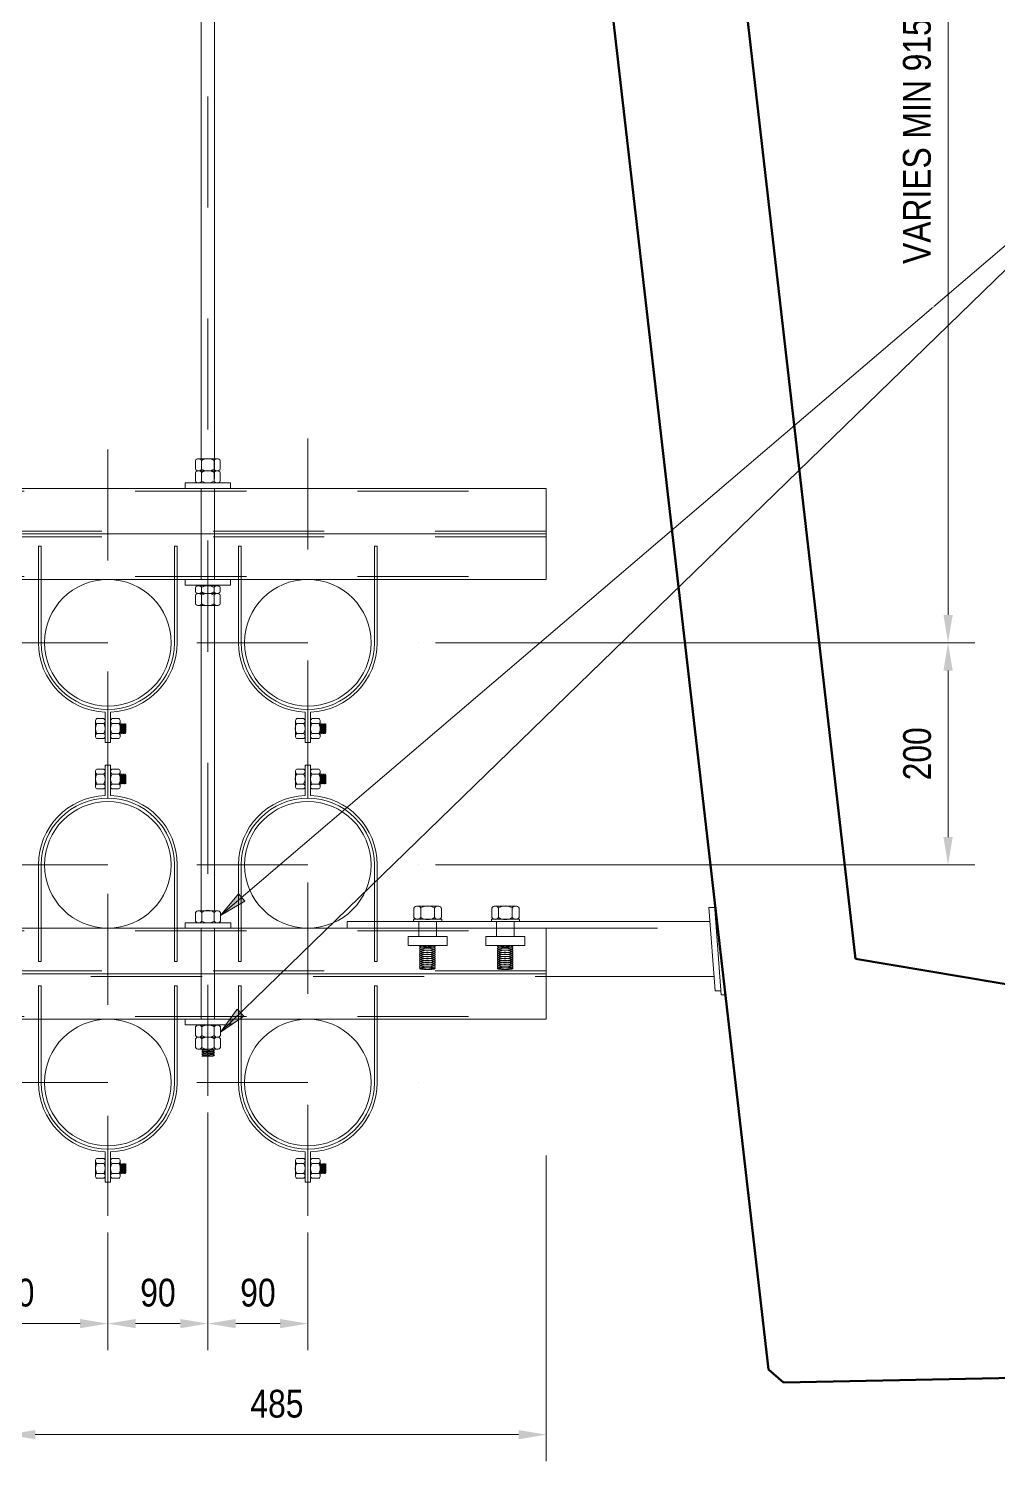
# Model space of a CAD drawing. Header units: metres. Extents: x 0.2 to 10.3, y 2.7 to 5.5.
# Drawn here: x 8.717 to 9.59, y 3.259 to 4.549 of the extents above; entities that cross this region are included whole.
import ezdxf

# ---------------------------------------------------------------- set-up
doc = ezdxf.new("R2010")
doc.units = ezdxf.units.M
for name, pattern in [('Hidden - Small', [0.002294, 0.0015, -0.0007938]), ('JacobsCenter', [0.015, 0.009, -0.0015, 0.003, -0.0015]), ('JacobsDash', [0.0045, 0.003, -0.0015])]:
    doc.linetypes.add(name, pattern=pattern)
doc.layers.get('Defpoints').update_dxf_attribs({"color": 41})
for name, color, linetype, lineweight in [('A-ANNO-DIMS', 7, 'Continuous', 9), ('A-DETL', 7, 'Continuous', 13), ('A-DETL-GENF', 7, 'Continuous', 9), ('G-ANNO-TEXT', 7, 'Continuous', 9)]:
    doc.layers.add(name, color=color, linetype=linetype, lineweight=lineweight)
doc.styles.add('Arial Narrow_2', font='ARIALN.TTF', dxfattribs={"height": 0.025})
doc.dimstyles.new('Dimension_Standard_O__mm__1', dxfattribs={"dimscale": 0.3048, "dimtxt": 0.025586, "dimasz": 0.082021, "dimexe": 0.07874, "dimexo": 0.049213, "dimgap": 0.049213, "dimtad": 1, "dimdec": 0, "dimlfac": 1000, "dimzin": 0, "dimdsep": 46, "dimtxsty": 'Arial Narrow_2', "dimsah": 1, "dimcen": 0.09, "dimaunit": 1, "dimadec": 4, "dimazin": 0, "dimtfac": 1, "dimtdec": 4, "dimtix": 1, "dimtmove": 0, "dimatfit": 3, "dimfxl": 1, "dimtvp": 1, "dimtfill": 1, "dimtolj": 1, "dimtzin": 0, "dimlwd": 18, "dimlwe": 18, "dimarcsym": 2})

# ---------------------------------------------------------------- blocks, each defined once
blk = doc.blocks.new('1815 DEEP SUPER-T GIRDER_2D - 1815 DEEP SUPER-T GIRDER_2D-V2-DRG-2873256 - TYPE 8 HANGER _12X100 DIA_')
at = {"layer": 'A-DETL-GENF', "lineweight": 50}
for p, q in [((-0.3993, 0.037), (-0.2655, -1.3748)), ((-0.5063, -0.1056), (-0.3512, -1.7429)), ((0, -1.4248), (-0.2655, -1.3748)), ((-0.3512, -1.7429), (-0.3381, -1.7548)), ((-0.3381, -1.7548), (0.007, -1.7548))]:
    blk.add_line(p, q, dxfattribs=at)
blk = doc.blocks.new('DIMBLOCK11-DRG-2873256 - TYPE 8 HANGER _12X100 DIA_')
at = {"layer": 'A-ANNO-DIMS', "color": 0, "lineweight": 18, "transparency": 16777216}
for p, q in [((8.8784, 3.5726), (8.8784, 3.3587)), ((8.7883, 3.4647), (8.7883, 3.3587)), ((8.8534, 3.3827), (8.8133, 3.3827))]:
    blk.add_line(p, q, dxfattribs=at)
at = {"layer": 'A-ANNO-DIMS', "color": 0, "transparency": 16777216}
for points in [[(8.8133, 3.3868), (8.8133, 3.3785), (8.7883, 3.3827)], [(8.8534, 3.3868), (8.8534, 3.3785), (8.8784, 3.3827)]]:
    blk.add_solid(points, dxfattribs=at)
at = {"layer": 'Defpoints', "color": 0, "transparency": 16777216}
for p in [(8.8784, 3.5876), (8.7883, 3.4797), (8.7883, 3.3827)]:
    blk.add_point(p, dxfattribs=at)
at = {"layer": 'A-ANNO-DIMS', "color": 0, "lineweight": 18, "transparency": 16777216, "insert": (8.8334, 3.4104), "char_height": 0.025, "width": 0.038013, "attachment_point": 5, "style": 'Arial Narrow_2', "bg_fill": 3, "box_fill_scale": 1.1, "bg_fill_color": 256, "bg_fill_true_color": 13158600, "bg_fill_transparency": 0}
blk.add_mtext('\\A1;90', dxfattribs=at)
blk = doc.blocks.new('DIMBLOCK12-DRG-2873256 - TYPE 8 HANGER _12X100 DIA_')
at = {"layer": 'A-ANNO-DIMS', "color": 0, "lineweight": 18, "transparency": 16777216}
for p, q in [((8.6083, 3.4647), (8.6083, 3.3587)), ((8.7883, 3.4647), (8.7883, 3.3587)), ((8.7633, 3.3827), (8.6333, 3.3827))]:
    blk.add_line(p, q, dxfattribs=at)
at = {"layer": 'A-ANNO-DIMS', "color": 0, "transparency": 16777216}
for points in [[(8.6333, 3.3868), (8.6333, 3.3785), (8.6083, 3.3827)], [(8.7633, 3.3868), (8.7633, 3.3785), (8.7883, 3.3827)]]:
    blk.add_solid(points, dxfattribs=at)
at = {"layer": 'Defpoints', "color": 0, "transparency": 16777216}
for p in [(8.6083, 3.4797), (8.7883, 3.4797), (8.6083, 3.3827)]:
    blk.add_point(p, dxfattribs=at)
at = {"layer": 'A-ANNO-DIMS', "color": 0, "lineweight": 18, "transparency": 16777216, "insert": (8.6983, 3.4104), "char_height": 0.025, "width": 0.05702, "attachment_point": 5, "style": 'Arial Narrow_2', "bg_fill": 3, "box_fill_scale": 1.1, "bg_fill_color": 256, "bg_fill_true_color": 13158600, "bg_fill_transparency": 0}
blk.add_mtext('\\A1;180', dxfattribs=at)
blk = doc.blocks.new('DIMBLOCK18-DRG-2873256 - TYPE 8 HANGER _12X100 DIA_')
at = {"layer": 'A-ANNO-DIMS', "color": 0, "lineweight": 18, "transparency": 16777216}
for p, q in [((8.8784, 3.5726), (8.8784, 3.3587)), ((8.9683, 3.4647), (8.9683, 3.3587)), ((8.9034, 3.3827), (8.9433, 3.3827))]:
    blk.add_line(p, q, dxfattribs=at)
at = {"layer": 'A-ANNO-DIMS', "color": 0, "transparency": 16777216}
for points in [[(8.9034, 3.3868), (8.9034, 3.3785), (8.8784, 3.3827)], [(8.9433, 3.3868), (8.9433, 3.3785), (8.9683, 3.3827)]]:
    blk.add_solid(points, dxfattribs=at)
at = {"layer": 'Defpoints', "color": 0, "transparency": 16777216}
for p in [(8.8784, 3.5876), (8.9683, 3.4797), (8.9683, 3.3827)]:
    blk.add_point(p, dxfattribs=at)
at = {"layer": 'A-ANNO-DIMS', "color": 0, "lineweight": 18, "transparency": 16777216, "insert": (8.9234, 3.4104), "char_height": 0.025, "width": 0.038013, "attachment_point": 5, "style": 'Arial Narrow_2', "bg_fill": 3, "box_fill_scale": 1.1, "bg_fill_color": 256, "bg_fill_true_color": 13158600, "bg_fill_transparency": 0}
blk.add_mtext('\\A1;90', dxfattribs=at)
blk = doc.blocks.new('DIMBLOCK20-DRG-2873256 - TYPE 8 HANGER _12X100 DIA_')
at = {"layer": 'A-ANNO-DIMS', "color": 0, "lineweight": 18, "transparency": 16777216}
for p, q in [((9.183, 3.5339), (9.183, 3.2587)), ((8.698, 3.3739), (8.698, 3.2587)), ((8.723, 3.2827), (9.158, 3.2827))]:
    blk.add_line(p, q, dxfattribs=at)
at = {"layer": 'A-ANNO-DIMS', "color": 0, "transparency": 16777216}
for points in [[(8.723, 3.2868), (8.723, 3.2785), (8.698, 3.2827)], [(9.158, 3.2868), (9.158, 3.2785), (9.183, 3.2827)]]:
    blk.add_solid(points, dxfattribs=at)
at = {"layer": 'Defpoints', "color": 0, "transparency": 16777216}
for p in [(9.183, 3.5489), (8.698, 3.3889), (9.183, 3.2827)]:
    blk.add_point(p, dxfattribs=at)
at = {"layer": 'A-ANNO-DIMS', "color": 0, "lineweight": 18, "transparency": 16777216, "insert": (8.9405, 3.3104), "char_height": 0.025, "width": 0.05702, "attachment_point": 5, "style": 'Arial Narrow_2', "bg_fill": 3, "box_fill_scale": 1.1, "bg_fill_color": 256, "bg_fill_true_color": 13158600, "bg_fill_transparency": 0}
blk.add_mtext('\\A1;485', dxfattribs=at)
blk = doc.blocks.new('DIMBLOCK21-DRG-2873256 - TYPE 8 HANGER _12X100 DIA_')
at = {"layer": 'A-ANNO-DIMS', "color": 0, "lineweight": 18, "transparency": 16777216}
for p, q in [((9.0833, 3.9957), (9.5686, 3.9957)), ((9.5446, 3.8207), (9.5446, 3.9707)), ((9.0833, 3.7957), (9.5686, 3.7957))]:
    blk.add_line(p, q, dxfattribs=at)
at = {"layer": 'A-ANNO-DIMS', "color": 0, "transparency": 16777216}
for points in [[(9.5405, 3.9707), (9.5488, 3.9707), (9.5446, 3.9957)], [(9.5405, 3.8207), (9.5488, 3.8207), (9.5446, 3.7957)]]:
    blk.add_solid(points, dxfattribs=at)
at = {"layer": 'Defpoints', "color": 0, "transparency": 16777216}
for p in [(9.0683, 3.9957), (9.5446, 3.9957), (9.0683, 3.7957)]:
    blk.add_point(p, dxfattribs=at)
at = {"layer": 'A-ANNO-DIMS', "color": 0, "lineweight": 18, "transparency": 16777216, "insert": (9.5169, 3.8957), "char_height": 0.025, "width": 0.05702, "attachment_point": 5, "rotation": 90, "style": 'Arial Narrow_2', "bg_fill": 3, "box_fill_scale": 1.1, "bg_fill_color": 256, "bg_fill_true_color": 13158600, "bg_fill_transparency": 0}
blk.add_mtext('\\A1;200', dxfattribs=at)
blk = doc.blocks.new('DIMBLOCK22-DRG-2873256 - TYPE 8 HANGER _12X100 DIA_')
at = {"layer": 'A-ANNO-DIMS', "color": 0, "lineweight": 18, "transparency": 16777216}
for p, q in [((8.7483, 5.0406), (9.5686, 5.0406)), ((9.5446, 4.0207), (9.5446, 5.0156)), ((9.0833, 3.9957), (9.5686, 3.9957))]:
    blk.add_line(p, q, dxfattribs=at)
at = {"layer": 'A-ANNO-DIMS', "color": 0, "transparency": 16777216}
for points in [[(9.5405, 5.0156), (9.5488, 5.0156), (9.5446, 5.0406)], [(9.5405, 4.0207), (9.5488, 4.0207), (9.5446, 3.9957)]]:
    blk.add_solid(points, dxfattribs=at)
at = {"layer": 'Defpoints', "color": 0, "transparency": 16777216}
for p in [(8.7333, 5.0406), (9.5446, 5.0406), (9.0683, 3.9957)]:
    blk.add_point(p, dxfattribs=at)
at = {"layer": 'A-ANNO-DIMS', "color": 0, "lineweight": 18, "transparency": 16777216, "insert": (9.5167, 4.5182), "char_height": 0.025, "width": 0.436177, "attachment_point": 5, "rotation": 90, "style": 'Arial Narrow_2', "bg_fill": 3, "box_fill_scale": 1.1, "bg_fill_color": 256, "bg_fill_true_color": 13158600, "bg_fill_transparency": 0}
blk.add_mtext('\\A1;VARIES MIN 915 MAX 1045', dxfattribs=at)

msp = doc.modelspace()

# ---------------------------------------------------------------- hatches: boundary and pattern name
at = {"layer": 'G-ANNO-TEXT'}
for points in [[(8.8898, 3.7501), (8.9116, 3.763), (8.9059, 3.7697)], [(8.8897, 3.6452), (8.9107, 3.6594), (8.9046, 3.6658)]]:
    msp.add_hatch(color=256, dxfattribs=at).paths.add_polyline_path(points)

# ---------------------------------------------------------------- linework, layer by layer
at = {"layer": 'A-DETL', "linetype": 'JacobsCenter', "lineweight": 9}
for p, q in [((8.8784, 3.5876), (8.8784, 5.2676)), ((8.9683, 4.1797), (8.9683, 3.4797)), ((8.7883, 4.1697), (8.7883, 3.4797)), ((8.6883, 3.9957), (8.8883, 3.9957)), ((8.8683, 3.9957), (9.0683, 3.9957)), ((8.6883, 3.7957), (8.8883, 3.7957)), ((8.8683, 3.7957), (9.0683, 3.7957)), ((8.6883, 3.5997), (8.8883, 3.5997)), ((8.8683, 3.5997), (9.0683, 3.5997))]:
    msp.add_line(p, q, dxfattribs=at)
at = {"layer": 'A-DETL', "lineweight": 18}
for p, q in [((8.8723, 4.1614), (8.8723, 5.1359)), ((8.8843, 4.1435), (8.8843, 5.1362)), ((8.8723, 4.1347), (8.8723, 4.0527)), ((8.8843, 4.1347), (8.8843, 4.0527)), ((8.8724, 3.7544), (8.8724, 4.0293)), ((8.8844, 3.7544), (8.8844, 4.0293)), ((8.8724, 3.7387), (8.8724, 3.6567)), ((8.8844, 3.7387), (8.8844, 3.6567))]:
    msp.add_line(p, q, dxfattribs=at)
at = {"layer": 'A-DETL', "lineweight": 9}
for p, q in [((8.8671, 4.1598), (8.8671, 4.1521)), ((8.8699, 4.1614), (8.8783, 4.1614)), ((8.8727, 4.1598), (8.8727, 4.1521)), ((8.8783, 4.1614), (8.8867, 4.1614)), ((8.8839, 4.1598), (8.8839, 4.1521)), ((8.8895, 4.1598), (8.8895, 4.1521)), ((8.8671, 4.149), (8.8671, 4.1413)), ((8.8699, 4.1506), (8.8783, 4.1506)), ((8.8699, 4.1506), (8.8783, 4.1506)), ((8.8727, 4.149), (8.8727, 4.1413)), ((8.8783, 4.1506), (8.8867, 4.1506)), ((8.8783, 4.1506), (8.8867, 4.1506)), ((8.8839, 4.149), (8.8839, 4.1413)), ((8.8895, 4.149), (8.8895, 4.1413)), ((8.8578, 4.1396), (8.8988, 4.1396)), ((8.8578, 4.1396), (8.8578, 4.1347)), ((8.8699, 4.1398), (8.8783, 4.1398)), ((8.8783, 4.1398), (8.8867, 4.1398)), ((8.8988, 4.1396), (8.8988, 4.1347)), ((8.9836, 4.0937), (8.213, 4.0937)), ((9.183, 4.0937), (8.213, 4.0937)), ((8.7258, 4.0827), (8.7283, 4.0827)), ((8.7258, 3.9957), (8.7258, 4.0827)), ((8.7283, 3.9957), (8.7283, 4.0827)), ((8.8483, 3.9957), (8.8483, 4.0827)), ((8.8483, 4.0827), (8.8508, 4.0827)), ((8.8508, 3.9957), (8.8508, 4.0827)), ((8.9058, 4.0827), (8.9083, 4.0827)), ((8.9058, 3.9957), (8.9058, 4.0827)), ((8.9083, 3.9957), (8.9083, 4.0827)), ((9.0283, 3.9957), (9.0283, 4.0827)), ((9.0283, 4.0827), (9.0308, 4.0827)), ((9.0308, 3.9957), (9.0308, 4.0827)), ((8.8578, 4.0476), (8.8578, 4.0527)), ((8.8988, 4.0476), (8.8988, 4.0527)), ((8.8578, 4.0476), (8.8988, 4.0476)), ((8.8671, 4.0454), (8.8671, 4.0415)), ((8.8671, 4.0385), (8.8671, 4.0307)), ((8.8699, 4.047), (8.8783, 4.047)), ((8.8699, 4.0401), (8.8783, 4.0401)), ((8.8699, 4.0401), (8.8783, 4.0401)), ((8.8727, 4.0454), (8.8727, 4.0415)), ((8.8727, 4.0385), (8.8727, 4.0307)), ((8.8783, 4.047), (8.8867, 4.047)), ((8.8783, 4.0401), (8.8867, 4.0401)), ((8.8783, 4.0401), (8.8867, 4.0401)), ((8.8839, 4.0454), (8.8839, 4.0415)), ((8.8839, 4.0385), (8.8839, 4.0307)), ((8.8895, 4.0454), (8.8895, 4.0415)), ((8.8895, 4.0385), (8.8895, 4.0307)), ((8.8699, 4.0293), (8.8783, 4.0293)), ((8.8783, 4.0293), (8.8867, 4.0293)), ((8.7883, 3.9357), (8.7883, 3.9059)), ((8.9683, 3.9357), (8.9683, 3.9059)), ((8.7771, 3.9184), (8.7771, 3.9251)), ((8.7771, 3.9184), (8.7771, 3.9251)), ((8.7784, 3.9274), (8.7846, 3.9274)), ((8.7784, 3.9229), (8.7846, 3.9229)), ((8.7858, 3.9333), (8.7858, 3.9059)), ((8.7858, 3.9184), (8.7858, 3.9251)), ((8.7908, 3.9333), (8.7908, 3.9059)), ((8.7982, 3.9274), (8.792, 3.9274)), ((8.7982, 3.9229), (8.792, 3.9229)), ((8.7995, 3.9251), (8.7995, 3.9184)), ((8.7995, 3.9217), (8.8, 3.9228)), ((8.8, 3.9228), (8.7995, 3.9138)), ((8.8, 3.9228), (8.8006, 3.9217)), ((8.8006, 3.9217), (8.8, 3.9148)), ((8.8006, 3.9217), (8.8011, 3.9228)), ((8.8011, 3.9228), (8.8006, 3.9138)), ((8.8011, 3.9228), (8.8017, 3.9217)), ((8.8017, 3.9217), (8.8011, 3.9148)), ((8.8017, 3.9217), (8.8023, 3.9228)), ((8.8023, 3.9228), (8.8017, 3.9138)), ((8.8023, 3.9228), (8.8028, 3.9217)), ((8.8028, 3.9217), (8.8023, 3.9148)), ((8.8028, 3.9217), (8.8034, 3.9228)), ((8.8034, 3.9228), (8.8028, 3.9138)), ((8.8034, 3.9228), (8.804, 3.9217)), ((8.804, 3.9217), (8.8034, 3.9148)), ((8.804, 3.9138), (8.8045, 3.9228)), ((8.8045, 3.9228), (8.804, 3.9217)), ((8.8045, 3.9228), (8.8045, 3.9148)), ((8.9571, 3.9184), (8.9571, 3.9251)), ((8.9571, 3.9184), (8.9571, 3.9251)), ((8.9584, 3.9274), (8.9646, 3.9274)), ((8.9584, 3.9229), (8.9646, 3.9229)), ((8.9658, 3.9333), (8.9658, 3.9059)), ((8.9658, 3.9184), (8.9658, 3.9251)), ((8.9708, 3.9333), (8.9708, 3.9059)), ((8.9782, 3.9274), (8.972, 3.9274)), ((8.9782, 3.9229), (8.972, 3.9229)), ((8.9795, 3.9251), (8.9795, 3.9184)), ((8.9795, 3.9217), (8.98, 3.9228)), ((8.98, 3.9228), (8.9795, 3.9138)), ((8.98, 3.9228), (8.9806, 3.9217)), ((8.9806, 3.9217), (8.98, 3.9148)), ((8.9806, 3.9217), (8.9811, 3.9228)), ((8.9811, 3.9228), (8.9806, 3.9138)), ((8.9811, 3.9228), (8.9817, 3.9217)), ((8.9817, 3.9217), (8.9811, 3.9148)), ((8.9817, 3.9217), (8.9823, 3.9228)), ((8.9823, 3.9228), (8.9817, 3.9138)), ((8.9823, 3.9228), (8.9828, 3.9217)), ((8.9828, 3.9217), (8.9823, 3.9148)), ((8.9828, 3.9217), (8.9834, 3.9228)), ((8.9834, 3.9228), (8.9828, 3.9138)), ((8.9834, 3.9228), (8.984, 3.9217)), ((8.984, 3.9217), (8.9834, 3.9148)), ((8.984, 3.9138), (8.9845, 3.9228)), ((8.9845, 3.9228), (8.984, 3.9217)), ((8.9845, 3.9228), (8.9845, 3.9148)), ((8.7771, 3.9117), (8.7771, 3.9184)), ((8.7771, 3.9117), (8.7771, 3.9184)), ((8.7784, 3.9139), (8.7846, 3.9139)), ((8.7784, 3.9095), (8.7846, 3.9095)), ((8.7858, 3.9117), (8.7858, 3.9184)), ((8.7982, 3.9139), (8.792, 3.9139)), ((8.7982, 3.9095), (8.792, 3.9095)), ((8.7995, 3.9184), (8.7995, 3.9117)), ((8.8, 3.9148), (8.7995, 3.9138)), ((8.8, 3.9148), (8.7995, 3.9138)), ((8.8006, 3.9138), (8.8, 3.9148)), ((8.8006, 3.9138), (8.8, 3.9148)), ((8.8011, 3.9148), (8.8006, 3.9138)), ((8.8017, 3.9138), (8.8011, 3.9148)), ((8.8023, 3.9148), (8.8017, 3.9138)), ((8.8028, 3.9138), (8.8023, 3.9148)), ((8.8034, 3.9148), (8.8028, 3.9138)), ((8.8034, 3.9148), (8.804, 3.9138)), ((8.8045, 3.9148), (8.804, 3.9138)), ((8.9571, 3.9117), (8.9571, 3.9184)), ((8.9571, 3.9117), (8.9571, 3.9184)), ((8.9584, 3.9139), (8.9646, 3.9139)), ((8.9584, 3.9095), (8.9646, 3.9095)), ((8.9658, 3.9117), (8.9658, 3.9184)), ((8.9782, 3.9139), (8.972, 3.9139)), ((8.9782, 3.9095), (8.972, 3.9095)), ((8.9795, 3.9184), (8.9795, 3.9117)), ((8.98, 3.9148), (8.9795, 3.9138)), ((8.98, 3.9148), (8.9795, 3.9138)), ((8.9806, 3.9138), (8.98, 3.9148)), ((8.9806, 3.9138), (8.98, 3.9148)), ((8.9811, 3.9148), (8.9806, 3.9138)), ((8.9817, 3.9138), (8.9811, 3.9148)), ((8.9823, 3.9148), (8.9817, 3.9138)), ((8.9828, 3.9138), (8.9823, 3.9148)), ((8.9834, 3.9148), (8.9828, 3.9138)), ((8.9834, 3.9148), (8.984, 3.9138)), ((8.9845, 3.9148), (8.984, 3.9138)), ((8.7908, 3.9059), (8.7858, 3.9059)), ((8.9708, 3.9059), (8.9658, 3.9059)), ((8.7908, 3.8855), (8.7858, 3.8855)), ((8.7858, 3.8582), (8.7858, 3.8855)), ((8.7883, 3.8557), (8.7883, 3.8855)), ((8.7908, 3.8582), (8.7908, 3.8855)), ((8.9708, 3.8855), (8.9658, 3.8855)), ((8.9658, 3.8582), (8.9658, 3.8855)), ((8.9683, 3.8557), (8.9683, 3.8855)), ((8.9708, 3.8582), (8.9708, 3.8855)), ((8.7771, 3.8797), (8.7771, 3.873)), ((8.7771, 3.8797), (8.7771, 3.873)), ((8.7771, 3.873), (8.7771, 3.8663)), ((8.7771, 3.873), (8.7771, 3.8663)), ((8.7784, 3.882), (8.7846, 3.882)), ((8.7784, 3.8775), (8.7846, 3.8775)), ((8.7858, 3.8797), (8.7858, 3.873)), ((8.7858, 3.873), (8.7858, 3.8663)), ((8.7982, 3.882), (8.792, 3.882)), ((8.7982, 3.8775), (8.792, 3.8775)), ((8.7995, 3.873), (8.7995, 3.8798)), ((8.8, 3.8687), (8.7995, 3.8777)), ((8.8, 3.8766), (8.7995, 3.8777)), ((8.8, 3.8766), (8.7995, 3.8777)), ((8.7995, 3.8663), (8.7995, 3.873)), ((8.8006, 3.8777), (8.8, 3.8766)), ((8.8006, 3.8777), (8.8, 3.8766)), ((8.8006, 3.8697), (8.8, 3.8766)), ((8.8011, 3.8766), (8.8006, 3.8777)), ((8.8011, 3.8687), (8.8006, 3.8777)), ((8.8017, 3.8777), (8.8011, 3.8766)), ((8.8017, 3.8697), (8.8011, 3.8766)), ((8.8023, 3.8766), (8.8017, 3.8777)), ((8.8023, 3.8687), (8.8017, 3.8777)), ((8.8028, 3.8777), (8.8023, 3.8766)), ((8.8028, 3.8697), (8.8023, 3.8766)), ((8.8034, 3.8766), (8.8028, 3.8777)), ((8.8034, 3.8687), (8.8028, 3.8777)), ((8.8034, 3.8766), (8.804, 3.8777)), ((8.804, 3.8697), (8.8034, 3.8766)), ((8.8045, 3.8766), (8.804, 3.8777)), ((8.804, 3.8777), (8.8045, 3.8687)), ((8.8045, 3.8687), (8.8045, 3.8766)), ((8.9571, 3.8797), (8.9571, 3.873)), ((8.9571, 3.8797), (8.9571, 3.873)), ((8.9571, 3.873), (8.9571, 3.8663)), ((8.9571, 3.873), (8.9571, 3.8663)), ((8.9584, 3.882), (8.9646, 3.882)), ((8.9584, 3.8775), (8.9646, 3.8775)), ((8.9658, 3.8797), (8.9658, 3.873)), ((8.9658, 3.873), (8.9658, 3.8663)), ((8.9782, 3.882), (8.972, 3.882)), ((8.9782, 3.8775), (8.972, 3.8775)), ((8.9795, 3.873), (8.9795, 3.8798)), ((8.98, 3.8687), (8.9795, 3.8777)), ((8.98, 3.8766), (8.9795, 3.8777)), ((8.98, 3.8766), (8.9795, 3.8777)), ((8.9795, 3.8663), (8.9795, 3.873)), ((8.9806, 3.8777), (8.98, 3.8766)), ((8.9806, 3.8777), (8.98, 3.8766)), ((8.9806, 3.8697), (8.98, 3.8766)), ((8.9811, 3.8766), (8.9806, 3.8777)), ((8.9811, 3.8687), (8.9806, 3.8777)), ((8.9817, 3.8777), (8.9811, 3.8766)), ((8.9817, 3.8697), (8.9811, 3.8766)), ((8.9823, 3.8766), (8.9817, 3.8777)), ((8.9823, 3.8687), (8.9817, 3.8777)), ((8.9828, 3.8777), (8.9823, 3.8766)), ((8.9828, 3.8697), (8.9823, 3.8766)), ((8.9834, 3.8766), (8.9828, 3.8777)), ((8.9834, 3.8687), (8.9828, 3.8777)), ((8.9834, 3.8766), (8.984, 3.8777)), ((8.984, 3.8697), (8.9834, 3.8766)), ((8.9845, 3.8766), (8.984, 3.8777)), ((8.984, 3.8777), (8.9845, 3.8687)), ((8.9845, 3.8687), (8.9845, 3.8766)), ((8.7784, 3.8685), (8.7846, 3.8685)), ((8.7784, 3.8641), (8.7846, 3.8641)), ((8.7982, 3.8685), (8.792, 3.8685)), ((8.7982, 3.8641), (8.792, 3.8641)), ((8.7995, 3.8697), (8.8, 3.8687)), ((8.8, 3.8687), (8.8006, 3.8697)), ((8.8006, 3.8697), (8.8011, 3.8687)), ((8.8011, 3.8687), (8.8017, 3.8697)), ((8.8017, 3.8697), (8.8023, 3.8687)), ((8.8023, 3.8687), (8.8028, 3.8697)), ((8.8028, 3.8697), (8.8034, 3.8687)), ((8.8034, 3.8687), (8.804, 3.8697)), ((8.8045, 3.8687), (8.804, 3.8697)), ((8.9584, 3.8685), (8.9646, 3.8685)), ((8.9584, 3.8641), (8.9646, 3.8641)), ((8.9782, 3.8685), (8.972, 3.8685)), ((8.9782, 3.8641), (8.972, 3.8641)), ((8.9795, 3.8697), (8.98, 3.8687)), ((8.98, 3.8687), (8.9806, 3.8697)), ((8.9806, 3.8697), (8.9811, 3.8687)), ((8.9811, 3.8687), (8.9817, 3.8697)), ((8.9817, 3.8697), (8.9823, 3.8687)), ((8.9823, 3.8687), (8.9828, 3.8697)), ((8.9828, 3.8697), (8.9834, 3.8687)), ((8.9834, 3.8687), (8.984, 3.8697)), ((8.9845, 3.8687), (8.984, 3.8697)), ((8.7258, 3.7957), (8.7258, 3.7087)), ((8.7283, 3.7957), (8.7283, 3.7087)), ((8.8483, 3.7957), (8.8483, 3.7087)), ((8.8508, 3.7957), (8.8508, 3.7087)), ((8.9058, 3.7957), (8.9058, 3.7087)), ((8.9083, 3.7957), (8.9083, 3.7087)), ((9.0283, 3.7957), (9.0283, 3.7087)), ((9.0308, 3.7957), (9.0308, 3.7087)), ((8.87, 3.7544), (8.8784, 3.7544)), ((8.87, 3.7544), (8.8784, 3.7544)), ((8.8784, 3.7544), (8.8869, 3.7544)), ((8.8784, 3.7544), (8.8869, 3.7544)), ((9.0638, 3.7569), (9.0638, 3.7483)), ((9.0669, 3.7586), (9.0761, 3.7586)), ((9.0669, 3.7586), (9.0761, 3.7586)), ((9.07, 3.7569), (9.07, 3.7483)), ((9.0761, 3.7586), (9.0854, 3.7586)), ((9.0761, 3.7586), (9.0854, 3.7586)), ((9.0823, 3.7569), (9.0823, 3.7483)), ((9.0885, 3.7569), (9.0885, 3.7483)), ((9.1338, 3.7569), (9.1338, 3.7483)), ((9.1369, 3.7586), (9.1461, 3.7586)), ((9.1369, 3.7586), (9.1461, 3.7586)), ((9.14, 3.7569), (9.14, 3.7483)), ((9.1461, 3.7586), (9.1554, 3.7586)), ((9.1461, 3.7586), (9.1554, 3.7586)), ((9.1523, 3.7569), (9.1523, 3.7483)), ((9.1585, 3.7569), (9.1585, 3.7483)), ((8.8579, 3.7436), (8.8989, 3.7436)), ((8.8579, 3.7436), (8.8579, 3.7387)), ((8.8672, 3.7529), (8.8672, 3.7451)), ((8.87, 3.7436), (8.8784, 3.7436)), ((8.8728, 3.7529), (8.8728, 3.7451)), ((8.8784, 3.7436), (8.8869, 3.7436)), ((8.8841, 3.7529), (8.8841, 3.7451)), ((8.8897, 3.7529), (8.8897, 3.7451)), ((8.8989, 3.7436), (8.8989, 3.7387)), ((9.0635, 3.7467), (9.0888, 3.7467)), ((9.0635, 3.7447), (9.0635, 3.7467)), ((9.0888, 3.7447), (9.0635, 3.7447)), ((9.0669, 3.7467), (9.0761, 3.7467)), ((9.0761, 3.7467), (9.0854, 3.7467)), ((9.0888, 3.7467), (9.0888, 3.7447)), ((9.1335, 3.7467), (9.1588, 3.7467)), ((9.1335, 3.7447), (9.1335, 3.7467)), ((9.1588, 3.7447), (9.1335, 3.7447)), ((9.1369, 3.7467), (9.1461, 3.7467)), ((9.1461, 3.7467), (9.1554, 3.7467)), ((9.1588, 3.7467), (9.1588, 3.7447)), ((8.7258, 3.7087), (8.7283, 3.7087)), ((8.8483, 3.7087), (8.8508, 3.7087)), ((8.9058, 3.7087), (8.9083, 3.7087)), ((9.0283, 3.7087), (9.0308, 3.7087)), ((9.183, 3.6977), (8.213, 3.6977)), ((8.7258, 3.6867), (8.7283, 3.6867)), ((8.7258, 3.5997), (8.7258, 3.6867)), ((8.7283, 3.5997), (8.7283, 3.6867)), ((8.8483, 3.5997), (8.8483, 3.6867)), ((8.8483, 3.6867), (8.8508, 3.6867)), ((8.8508, 3.5997), (8.8508, 3.6867)), ((8.9058, 3.6867), (8.9083, 3.6867)), ((8.9058, 3.5997), (8.9058, 3.6867)), ((8.9083, 3.5997), (8.9083, 3.6867)), ((9.0283, 3.5997), (9.0283, 3.6867)), ((9.0283, 3.6867), (9.0308, 3.6867)), ((9.0308, 3.5997), (9.0308, 3.6867)), ((8.8579, 3.6516), (8.8579, 3.6567)), ((8.8579, 3.6516), (8.8989, 3.6516)), ((8.87, 3.6514), (8.8784, 3.6514)), ((8.8784, 3.6514), (8.8869, 3.6514)), ((8.8989, 3.6516), (8.8989, 3.6567)), ((8.8672, 3.6422), (8.8672, 3.65)), ((8.8672, 3.6314), (8.8672, 3.6391)), ((8.87, 3.6406), (8.8784, 3.6406)), ((8.87, 3.6406), (8.8784, 3.6406)), ((8.8728, 3.6422), (8.8728, 3.65)), ((8.8728, 3.6314), (8.8728, 3.6391)), ((8.8784, 3.6406), (8.8869, 3.6406)), ((8.8784, 3.6406), (8.8869, 3.6406)), ((8.8841, 3.6422), (8.8841, 3.65)), ((8.8841, 3.6314), (8.8841, 3.6391)), ((8.8897, 3.6422), (8.8897, 3.65)), ((8.8897, 3.6314), (8.8897, 3.6391)), ((8.87, 3.6298), (8.8784, 3.6298)), ((8.8743, 3.6298), (8.873, 3.6291)), ((8.873, 3.6291), (8.8843, 3.6298)), ((8.873, 3.6291), (8.8743, 3.6284)), ((8.8743, 3.6284), (8.873, 3.6277)), ((8.873, 3.6277), (8.8843, 3.6284)), ((8.873, 3.6277), (8.8743, 3.627)), ((8.8743, 3.627), (8.873, 3.6263)), ((8.873, 3.6263), (8.8843, 3.627)), ((8.873, 3.6263), (8.8743, 3.6256)), ((8.8743, 3.6256), (8.873, 3.6249)), ((8.873, 3.6249), (8.8843, 3.6256)), ((8.873, 3.6249), (8.8743, 3.6242)), ((8.8743, 3.6284), (8.883, 3.6291)), ((8.8743, 3.627), (8.883, 3.6277)), ((8.8743, 3.6256), (8.883, 3.6263)), ((8.8743, 3.6242), (8.883, 3.6249)), ((8.8784, 3.6298), (8.8869, 3.6298)), ((8.883, 3.6291), (8.8843, 3.6298)), ((8.883, 3.6291), (8.8843, 3.6298)), ((8.8843, 3.6284), (8.883, 3.6291)), ((8.8843, 3.6284), (8.883, 3.6291)), ((8.883, 3.6277), (8.8843, 3.6284)), ((8.8843, 3.627), (8.883, 3.6277)), ((8.883, 3.6263), (8.8843, 3.627)), ((8.8843, 3.6256), (8.883, 3.6263)), ((8.883, 3.6249), (8.8843, 3.6256)), ((8.883, 3.6249), (8.8843, 3.6242)), ((8.8843, 3.6242), (8.873, 3.6235)), ((8.873, 3.6235), (8.8743, 3.6242)), ((8.873, 3.6235), (8.883, 3.6235)), ((8.883, 3.6235), (8.8843, 3.6242)), ((8.7858, 3.5373), (8.7858, 3.5099)), ((8.7883, 3.5397), (8.7883, 3.5099)), ((8.7908, 3.5373), (8.7908, 3.5099)), ((8.9658, 3.5373), (8.9658, 3.5099)), ((8.9683, 3.5397), (8.9683, 3.5099)), ((8.9708, 3.5373), (8.9708, 3.5099)), ((8.7771, 3.5224), (8.7771, 3.5291)), ((8.7771, 3.5224), (8.7771, 3.5291)), ((8.7771, 3.5157), (8.7771, 3.5224)), ((8.7771, 3.5157), (8.7771, 3.5224)), ((8.7784, 3.5314), (8.7846, 3.5314)), ((8.7784, 3.5269), (8.7846, 3.5269)), ((8.7858, 3.5224), (8.7858, 3.5291)), ((8.7858, 3.5157), (8.7858, 3.5224)), ((8.7982, 3.5314), (8.792, 3.5314)), ((8.7982, 3.5269), (8.792, 3.5269)), ((8.7995, 3.5291), (8.7995, 3.5224)), ((8.7995, 3.5257), (8.8, 3.5268)), ((8.8, 3.5268), (8.7995, 3.5178)), ((8.7995, 3.5224), (8.7995, 3.5157)), ((8.8, 3.5268), (8.8006, 3.5257)), ((8.8006, 3.5257), (8.8, 3.5188)), ((8.8006, 3.5257), (8.8011, 3.5268)), ((8.8011, 3.5268), (8.8006, 3.5178)), ((8.8011, 3.5268), (8.8017, 3.5257)), ((8.8017, 3.5257), (8.8011, 3.5188)), ((8.8017, 3.5257), (8.8023, 3.5268)), ((8.8023, 3.5268), (8.8017, 3.5178)), ((8.8023, 3.5268), (8.8028, 3.5257)), ((8.8028, 3.5257), (8.8023, 3.5188)), ((8.8028, 3.5257), (8.8034, 3.5268)), ((8.8034, 3.5268), (8.8028, 3.5178)), ((8.8034, 3.5268), (8.804, 3.5257)), ((8.804, 3.5257), (8.8034, 3.5188)), ((8.804, 3.5178), (8.8045, 3.5268)), ((8.8045, 3.5268), (8.804, 3.5257)), ((8.8045, 3.5268), (8.8045, 3.5188)), ((8.9571, 3.5224), (8.9571, 3.5291)), ((8.9571, 3.5224), (8.9571, 3.5291)), ((8.9571, 3.5157), (8.9571, 3.5224)), ((8.9571, 3.5157), (8.9571, 3.5224)), ((8.9584, 3.5314), (8.9646, 3.5314)), ((8.9584, 3.5269), (8.9646, 3.5269)), ((8.9658, 3.5224), (8.9658, 3.5291)), ((8.9658, 3.5157), (8.9658, 3.5224)), ((8.9782, 3.5314), (8.972, 3.5314)), ((8.9782, 3.5269), (8.972, 3.5269)), ((8.9795, 3.5291), (8.9795, 3.5224)), ((8.9795, 3.5257), (8.98, 3.5268)), ((8.98, 3.5268), (8.9795, 3.5178)), ((8.9795, 3.5224), (8.9795, 3.5157)), ((8.98, 3.5268), (8.9806, 3.5257)), ((8.9806, 3.5257), (8.98, 3.5188)), ((8.9806, 3.5257), (8.9811, 3.5268)), ((8.9811, 3.5268), (8.9806, 3.5178)), ((8.9811, 3.5268), (8.9817, 3.5257)), ((8.9817, 3.5257), (8.9811, 3.5188)), ((8.9817, 3.5257), (8.9823, 3.5268)), ((8.9823, 3.5268), (8.9817, 3.5178)), ((8.9823, 3.5268), (8.9828, 3.5257)), ((8.9828, 3.5257), (8.9823, 3.5188)), ((8.9828, 3.5257), (8.9834, 3.5268)), ((8.9834, 3.5268), (8.9828, 3.5178)), ((8.9834, 3.5268), (8.984, 3.5257)), ((8.984, 3.5257), (8.9834, 3.5188)), ((8.984, 3.5178), (8.9845, 3.5268)), ((8.9845, 3.5268), (8.984, 3.5257)), ((8.9845, 3.5268), (8.9845, 3.5188)), ((8.7784, 3.5179), (8.7846, 3.5179)), ((8.7784, 3.5135), (8.7846, 3.5135)), ((8.7908, 3.5099), (8.7858, 3.5099)), ((8.7982, 3.5179), (8.792, 3.5179)), ((8.7982, 3.5135), (8.792, 3.5135)), ((8.8, 3.5188), (8.7995, 3.5178)), ((8.8, 3.5188), (8.7995, 3.5178)), ((8.8006, 3.5178), (8.8, 3.5188)), ((8.8006, 3.5178), (8.8, 3.5188)), ((8.8011, 3.5188), (8.8006, 3.5178)), ((8.8017, 3.5178), (8.8011, 3.5188)), ((8.8023, 3.5188), (8.8017, 3.5178)), ((8.8028, 3.5178), (8.8023, 3.5188)), ((8.8034, 3.5188), (8.8028, 3.5178)), ((8.8034, 3.5188), (8.804, 3.5178)), ((8.8045, 3.5188), (8.804, 3.5178)), ((8.9584, 3.5179), (8.9646, 3.5179)), ((8.9584, 3.5135), (8.9646, 3.5135)), ((8.9708, 3.5099), (8.9658, 3.5099)), ((8.9782, 3.5179), (8.972, 3.5179)), ((8.9782, 3.5135), (8.972, 3.5135)), ((8.98, 3.5188), (8.9795, 3.5178)), ((8.98, 3.5188), (8.9795, 3.5178)), ((8.9806, 3.5178), (8.98, 3.5188)), ((8.9806, 3.5178), (8.98, 3.5188)), ((8.9811, 3.5188), (8.9806, 3.5178)), ((8.9817, 3.5178), (8.9811, 3.5188)), ((8.9823, 3.5188), (8.9817, 3.5178)), ((8.9828, 3.5178), (8.9823, 3.5188)), ((8.9834, 3.5188), (8.9828, 3.5178)), ((8.9834, 3.5188), (8.984, 3.5178)), ((8.9845, 3.5188), (8.984, 3.5178))]:
    msp.add_line(p, q, dxfattribs=at)
at = {"layer": 'A-DETL'}
for p, q in [((8.213, 4.1347), (9.183, 4.1347)), ((9.183, 4.1347), (9.183, 4.0527)), ((8.213, 4.0527), (9.183, 4.0527)), ((9.3293, 3.7572), (9.3349, 3.6822)), ((9.3293, 3.7572), (9.3346, 3.7572)), ((9.3344, 3.7599), (9.3405, 3.6786)), ((9.0036, 3.7447), (9.3303, 3.7447)), ((9.0036, 3.7447), (9.0036, 3.7387)), ((8.213, 3.7387), (9.183, 3.7387)), ((9.183, 3.7387), (9.183, 3.6567)), ((9.183, 3.6952), (9.334, 3.6952)), ((9.3349, 3.6822), (9.3402, 3.6822)), ((9.3405, 3.6786), (9.3445, 3.6786)), ((8.213, 3.6567), (9.183, 3.6567))]:
    msp.add_line(p, q, dxfattribs=at)
at = {"layer": 'A-DETL', "linetype": 'JacobsDash', "lineweight": 9}
for p, q in [((8.213, 4.1322), (9.183, 4.1322)), ((9.183, 4.0962), (8.213, 4.0962)), ((9.183, 4.0912), (8.213, 4.0912)), ((8.213, 4.0552), (9.183, 4.0552)), ((8.213, 3.7362), (9.183, 3.7362)), ((9.2731, 3.6952), (8.123, 3.6952)), ((9.183, 3.7002), (8.213, 3.7002)), ((8.213, 3.6592), (9.183, 3.6592))]:
    msp.add_line(p, q, dxfattribs=at)
at = {"layer": 'A-DETL', "linetype": 'Hidden - Small', "lineweight": 9}
for p, q in [((9.0681, 3.7312), (9.0681, 3.7447)), ((9.0841, 3.7312), (9.0841, 3.7447)), ((9.1381, 3.7312), (9.1381, 3.7447)), ((9.1541, 3.7312), (9.1541, 3.7447)), ((9.0936, 3.7312), (9.0586, 3.7312)), ((9.0586, 3.7232), (9.0586, 3.7312)), ((9.0936, 3.7232), (9.0936, 3.7312)), ((9.1636, 3.7312), (9.1286, 3.7312)), ((9.1286, 3.7232), (9.1286, 3.7312)), ((9.1636, 3.7232), (9.1636, 3.7312)), ((9.0586, 3.7232), (9.0936, 3.7232)), ((9.1286, 3.7232), (9.1636, 3.7232))]:
    msp.add_line(p, q, dxfattribs=at)
at = {"layer": 'A-DETL', "linetype": 'JacobsDash'}
msp.add_line((9.183, 3.7387), (9.3307, 3.7387), dxfattribs=at)
at = {"layer": 'A-DETL', "color": 143, "lineweight": 18, "true_color": 0x78aac8}
for centre in [(8.7883, 3.9957), (8.9683, 3.9957), (8.7883, 3.7957), (8.9683, 3.7957), (8.7883, 3.5997), (8.9683, 3.5997)]:
    msp.add_circle(centre, 0.057, dxfattribs=at)
at = {"layer": 'A-DETL', "lineweight": 9}
for centre, radius, start, end in [((8.8699, 4.1581), 0.00331, 32.1355, 147.8645), ((8.8783, 4.1511), 0.0104, 57.2084, 122.7916), ((8.8867, 4.1581), 0.00331, 32.1346, 147.8654), ((8.8867, 4.1581), 0.00331, 32.1346, 147.8654), ((8.8699, 4.1538), 0.00331, 212.1355, 327.8645), ((8.8699, 4.1473), 0.00331, 32.1355, 147.8645), ((8.8699, 4.143), 0.00331, 212.1355, 327.8645), ((8.8783, 4.1608), 0.0104, 237.2084, 302.7916), ((8.8783, 4.1403), 0.0104, 57.2084, 122.7916), ((8.8783, 4.15), 0.0104, 237.2084, 302.7916), ((8.8867, 4.1538), 0.00331, 212.1346, 327.8654), ((8.8867, 4.1538), 0.00331, 212.1346, 327.8654), ((8.8867, 4.1473), 0.00331, 32.1346, 147.8654), ((8.8867, 4.1473), 0.00331, 32.1346, 147.8654), ((8.8867, 4.143), 0.00331, 212.1346, 327.8654), ((8.8867, 4.143), 0.00331, 212.1346, 327.8654), ((8.8699, 4.0437), 0.00331, 32.1355, 147.8645), ((8.8699, 4.0433), 0.00331, 212.1355, 327.8645), ((8.8699, 4.0368), 0.00331, 32.1355, 147.8645), ((8.8783, 4.0367), 0.0104, 57.2084, 122.7916), ((8.8783, 4.0502), 0.0104, 237.2084, 302.7916), ((8.8783, 4.0298), 0.0104, 57.2084, 122.7916), ((8.8867, 4.0437), 0.00331, 32.1346, 147.8654), ((8.8867, 4.0437), 0.00331, 32.1346, 147.8654), ((8.8867, 4.0433), 0.00331, 212.1346, 327.8654), ((8.8867, 4.0433), 0.00331, 212.1346, 327.8654), ((8.8867, 4.0368), 0.00331, 32.1346, 147.8654), ((8.8867, 4.0368), 0.00331, 32.1346, 147.8654), ((8.8699, 4.0325), 0.00331, 212.1355, 327.8645), ((8.8783, 4.0394), 0.0104, 237.2084, 302.7916), ((8.8867, 4.0325), 0.00331, 212.1346, 327.8654), ((8.8867, 4.0325), 0.00331, 212.1346, 327.8654), ((8.7883, 3.9957), 0.0625, 180, 267.7076), ((8.7883, 3.9957), 0.06, 180, 0), ((8.7883, 3.9957), 0.0625, 272.2924, 0), ((8.9683, 3.9957), 0.0625, 180, 267.7076), ((8.9683, 3.9957), 0.06, 180, 0), ((8.9683, 3.9957), 0.0625, 272.2924, 0), ((8.7798, 3.9251), 0.00264, 122.1346, 237.8654), ((8.7798, 3.9251), 0.00264, 122.1346, 237.8654), ((8.7853, 3.9184), 0.00827, 147.2084, 212.7916), ((8.7832, 3.9251), 0.00264, 302.1346, 57.8654), ((8.7832, 3.9251), 0.00264, 302.1346, 57.8654), ((8.7776, 3.9184), 0.00827, 327.2084, 32.7916), ((8.799, 3.9184), 0.00827, 147.2084, 212.7916), ((8.7934, 3.9251), 0.00264, 122.1355, 237.8645), ((8.7968, 3.9251), 0.00264, 302.1355, 57.8645), ((8.7913, 3.9184), 0.00827, 327.2084, 32.7916), ((8.9598, 3.9251), 0.00264, 122.1346, 237.8654), ((8.9598, 3.9251), 0.00264, 122.1346, 237.8654), ((8.9653, 3.9184), 0.00827, 147.2084, 212.7916), ((8.9632, 3.9251), 0.00264, 302.1346, 57.8654), ((8.9632, 3.9251), 0.00264, 302.1346, 57.8654), ((8.9576, 3.9184), 0.00827, 327.2084, 32.7916), ((8.979, 3.9184), 0.00827, 147.2084, 212.7916), ((8.9734, 3.9251), 0.00264, 122.1355, 237.8645), ((8.9768, 3.9251), 0.00264, 302.1355, 57.8645), ((8.9713, 3.9184), 0.00827, 327.2084, 32.7916), ((8.7798, 3.9117), 0.00264, 122.1355, 237.8645), ((8.7832, 3.9117), 0.00264, 302.1355, 57.8645), ((8.7934, 3.9117), 0.00264, 122.1346, 237.8654), ((8.7934, 3.9117), 0.00264, 122.1346, 237.8654), ((8.7968, 3.9117), 0.00264, 302.1346, 57.8654), ((8.7968, 3.9117), 0.00264, 302.1346, 57.8654), ((8.9598, 3.9117), 0.00264, 122.1355, 237.8645), ((8.9632, 3.9117), 0.00264, 302.1355, 57.8645), ((8.9734, 3.9117), 0.00264, 122.1346, 237.8654), ((8.9734, 3.9117), 0.00264, 122.1346, 237.8654), ((8.9768, 3.9117), 0.00264, 302.1346, 57.8654), ((8.9768, 3.9117), 0.00264, 302.1346, 57.8654), ((8.7798, 3.8797), 0.00264, 122.1355, 237.8645), ((8.7853, 3.873), 0.00827, 147.2084, 212.7916), ((8.7832, 3.8797), 0.00264, 302.1355, 57.8645), ((8.7776, 3.873), 0.00827, 327.2084, 32.7916), ((8.799, 3.873), 0.00827, 147.2084, 212.7916), ((8.7934, 3.8797), 0.00264, 122.1346, 237.8654), ((8.7934, 3.8797), 0.00264, 122.1346, 237.8654), ((8.7968, 3.8797), 0.00264, 302.1346, 57.8654), ((8.7968, 3.8797), 0.00264, 302.1346, 57.8654), ((8.7913, 3.873), 0.00827, 327.2084, 32.7916), ((8.9598, 3.8797), 0.00264, 122.1355, 237.8645), ((8.9653, 3.873), 0.00827, 147.2084, 212.7916), ((8.9632, 3.8797), 0.00264, 302.1355, 57.8645), ((8.9576, 3.873), 0.00827, 327.2084, 32.7916), ((8.979, 3.873), 0.00827, 147.2084, 212.7916), ((8.9734, 3.8797), 0.00264, 122.1346, 237.8654), ((8.9734, 3.8797), 0.00264, 122.1346, 237.8654), ((8.9768, 3.8797), 0.00264, 302.1346, 57.8654), ((8.9768, 3.8797), 0.00264, 302.1346, 57.8654), ((8.9713, 3.873), 0.00827, 327.2084, 32.7916), ((8.7883, 3.7957), 0.0625, 92.2924, 180), ((8.7798, 3.8663), 0.00264, 122.1346, 237.8654), ((8.7798, 3.8663), 0.00264, 122.1346, 237.8654), ((8.7832, 3.8663), 0.00264, 302.1346, 57.8654), ((8.7832, 3.8663), 0.00264, 302.1346, 57.8654), ((8.7934, 3.8663), 0.00264, 122.1355, 237.8645), ((8.7883, 3.7957), 0.0625, 0, 87.7076), ((8.7968, 3.8663), 0.00264, 302.1355, 57.8645), ((8.9683, 3.7957), 0.0625, 92.2924, 180), ((8.9598, 3.8663), 0.00264, 122.1346, 237.8654), ((8.9598, 3.8663), 0.00264, 122.1346, 237.8654), ((8.9632, 3.8663), 0.00264, 302.1346, 57.8654), ((8.9632, 3.8663), 0.00264, 302.1346, 57.8654), ((8.9734, 3.8663), 0.00264, 122.1355, 237.8645), ((8.9683, 3.7957), 0.0625, 0, 87.7076), ((8.9768, 3.8663), 0.00264, 302.1355, 57.8645), ((8.7883, 3.7957), 0.06, 0, 180), ((8.9683, 3.7957), 0.06, 0, 180), ((8.87, 3.7511), 0.00331, 32.1355, 147.8645), ((8.8784, 3.7442), 0.0104, 57.2084, 122.7916), ((8.8869, 3.7511), 0.00331, 32.1346, 147.8654), ((8.8869, 3.7511), 0.00331, 32.1346, 147.8654), ((9.0669, 3.7549), 0.00364, 32.1355, 147.8645), ((9.0761, 3.7473), 0.0114, 57.2084, 122.7916), ((9.0854, 3.7549), 0.00364, 32.1346, 147.8654), ((9.0854, 3.7549), 0.00364, 32.1346, 147.8654), ((9.1369, 3.7549), 0.00364, 32.1355, 147.8645), ((9.1461, 3.7473), 0.0114, 57.2084, 122.7916), ((9.1554, 3.7549), 0.00364, 32.1346, 147.8654), ((9.1554, 3.7549), 0.00364, 32.1346, 147.8654), ((8.87, 3.7468), 0.00331, 212.1355, 327.8645), ((8.8784, 3.7538), 0.0104, 237.2084, 302.7916), ((8.8869, 3.7468), 0.00331, 212.1346, 327.8654), ((8.8869, 3.7468), 0.00331, 212.1346, 327.8654), ((9.0669, 3.7503), 0.00364, 212.1355, 327.8645), ((9.0761, 3.7579), 0.0114, 237.2084, 302.7916), ((9.0854, 3.7503), 0.00364, 212.1346, 327.8654), ((9.0854, 3.7503), 0.00364, 212.1346, 327.8654), ((9.1369, 3.7503), 0.00364, 212.1355, 327.8645), ((9.1461, 3.7579), 0.0114, 237.2084, 302.7916), ((9.1554, 3.7503), 0.00364, 212.1346, 327.8654), ((9.1554, 3.7503), 0.00364, 212.1346, 327.8654), ((8.87, 3.6482), 0.00331, 32.1355, 147.8645), ((8.8784, 3.6412), 0.0104, 57.2084, 122.7916), ((8.8869, 3.6482), 0.00331, 32.1346, 147.8654), ((8.8869, 3.6482), 0.00331, 32.1346, 147.8654), ((8.87, 3.6439), 0.00331, 212.1355, 327.8645), ((8.87, 3.6374), 0.00331, 32.1355, 147.8645), ((8.8784, 3.6509), 0.0104, 237.2084, 302.7916), ((8.8784, 3.6304), 0.0104, 57.2084, 122.7916), ((8.8869, 3.6439), 0.00331, 212.1346, 327.8654), ((8.8869, 3.6439), 0.00331, 212.1346, 327.8654), ((8.8869, 3.6374), 0.00331, 32.1346, 147.8654), ((8.8869, 3.6374), 0.00331, 32.1346, 147.8654), ((8.87, 3.6331), 0.00331, 212.1355, 327.8645), ((8.8784, 3.6401), 0.0104, 237.2084, 302.7916), ((8.8869, 3.6331), 0.00331, 212.1346, 327.8654), ((8.8869, 3.6331), 0.00331, 212.1346, 327.8654), ((8.7883, 3.5997), 0.0625, 180, 267.7076), ((8.7883, 3.5997), 0.06, 180, 0), ((8.7883, 3.5997), 0.0625, 272.2924, 0), ((8.9683, 3.5997), 0.0625, 180, 267.7076), ((8.9683, 3.5997), 0.06, 180, 0), ((8.9683, 3.5997), 0.0625, 272.2924, 0), ((8.7798, 3.5291), 0.00264, 122.1346, 237.8654), ((8.7798, 3.5291), 0.00264, 122.1346, 237.8654), ((8.7853, 3.5224), 0.00827, 147.2084, 212.7916), ((8.7832, 3.5291), 0.00264, 302.1346, 57.8654), ((8.7832, 3.5291), 0.00264, 302.1346, 57.8654), ((8.7776, 3.5224), 0.00827, 327.2084, 32.7916), ((8.799, 3.5224), 0.00827, 147.2084, 212.7916), ((8.7934, 3.5291), 0.00264, 122.1355, 237.8645), ((8.7968, 3.5291), 0.00264, 302.1355, 57.8645), ((8.7913, 3.5224), 0.00827, 327.2084, 32.7916), ((8.9598, 3.5291), 0.00264, 122.1346, 237.8654), ((8.9598, 3.5291), 0.00264, 122.1346, 237.8654), ((8.9653, 3.5224), 0.00827, 147.2084, 212.7916), ((8.9632, 3.5291), 0.00264, 302.1346, 57.8654), ((8.9632, 3.5291), 0.00264, 302.1346, 57.8654), ((8.9576, 3.5224), 0.00827, 327.2084, 32.7916), ((8.979, 3.5224), 0.00827, 147.2084, 212.7916), ((8.9734, 3.5291), 0.00264, 122.1355, 237.8645), ((8.9768, 3.5291), 0.00264, 302.1355, 57.8645), ((8.9713, 3.5224), 0.00827, 327.2084, 32.7916), ((8.7798, 3.5157), 0.00264, 122.1355, 237.8645), ((8.7832, 3.5157), 0.00264, 302.1355, 57.8645), ((8.7934, 3.5157), 0.00264, 122.1346, 237.8654), ((8.7934, 3.5157), 0.00264, 122.1346, 237.8654), ((8.7968, 3.5157), 0.00264, 302.1346, 57.8654), ((8.7968, 3.5157), 0.00264, 302.1346, 57.8654), ((8.9598, 3.5157), 0.00264, 122.1355, 237.8645), ((8.9632, 3.5157), 0.00264, 302.1355, 57.8645), ((8.9734, 3.5157), 0.00264, 122.1346, 237.8654), ((8.9734, 3.5157), 0.00264, 122.1346, 237.8654), ((8.9768, 3.5157), 0.00264, 302.1346, 57.8654), ((8.9768, 3.5157), 0.00264, 302.1346, 57.8654)]:
    msp.add_arc(centre, radius, start, end, dxfattribs=at)
at = {"layer": 'A-DETL', "linetype": 'JacobsDash', "lineweight": 9}
for centre in [(9.0759, 3.7224), (9.1459, 3.7224)]:
    msp.add_ellipse(centre, major_axis=(0.00694, 0), ratio=0.155559, start_param=2.351216, end_param=7.073562, dxfattribs=at)
for centre, ratio in [((9.0759, 3.7206), 0.253311), ((9.0759, 3.7187), 0.285201), ((9.0759, 3.7169), 0.285201), ((9.0759, 3.715), 0.285201), ((9.0759, 3.7132), 0.285201), ((9.1459, 3.7206), 0.253311), ((9.1459, 3.7187), 0.285201), ((9.1459, 3.7169), 0.285201), ((9.1459, 3.715), 0.285201), ((9.1459, 3.7132), 0.285201), ((9.0759, 3.7113), 0.285201), ((9.0759, 3.7095), 0.285201), ((9.0759, 3.7076), 0.285201), ((9.0759, 3.7058), 0.285201), ((9.0759, 3.7039), 0.285201), ((9.0759, 3.7025), 0.147434), ((9.1459, 3.7113), 0.285201), ((9.1459, 3.7095), 0.285201), ((9.1459, 3.7076), 0.285201), ((9.1459, 3.7058), 0.285201), ((9.1459, 3.7039), 0.285201), ((9.1459, 3.7025), 0.147434)]:
    msp.add_ellipse(centre, major_axis=(0.00694, 0), ratio=ratio, dxfattribs=at)
at = {"layer": 'G-ANNO-TEXT'}
for p, q in [((8.8897, 3.6452), (9.7829, 4.5128)), ((8.8898, 3.7501), (9.7829, 4.5128)), ((8.9059, 3.7697), (8.8898, 3.7501)), ((8.9116, 3.763), (8.9059, 3.7697)), ((8.8898, 3.7501), (8.9116, 3.763)), ((8.9046, 3.6658), (8.8897, 3.6452)), ((8.9107, 3.6594), (8.9046, 3.6658)), ((8.8897, 3.6452), (8.9107, 3.6594))]:
    msp.add_line(p, q, dxfattribs=at)

# ---------------------------------------------------------------- block references
at = {"layer": 'A-DETL-GENF', "color": 8, "true_color": 0x808080, "rotation": 1.145792304612802}
msp.add_blockref('1815 DEEP SUPER-T GIRDER_2D - 1815 DEEP SUPER-T GIRDER_2D-V2-DRG-2873256 - TYPE 8 HANGER _12X100 DIA_', (9.6993, 5.0909), dxfattribs=at)

# ---------------------------------------------------------------- next in the draw order: dimensions: what is measured, and where the dimension line sits
at = {"layer": 'A-ANNO-DIMS', "lineweight": 18}
dim = msp.add_linear_dim(base=(9.5446, 3.9957), p1=(9.0683, 3.7957), p2=(9.0683, 3.9957), angle=90, dimstyle='Dimension_Standard_O__mm__1', override={"dimpost": '<>', "dimfxl": 0.2}, dxfattribs=at)
dim.commit()
dim.dimension.update_dxf_attribs({"geometry": 'DIMBLOCK21-DRG-2873256 - TYPE 8 HANGER _12X100 DIA_', "text_midpoint": (9.5169, 3.8957)})
dim = msp.add_linear_dim(base=(8.7883, 3.3827), p1=(8.8784, 3.5876), p2=(8.7883, 3.4797), dimstyle='Dimension_Standard_O__mm__1', override={"dimpost": '<>', "dimfxl": 0.140585}, dxfattribs=at)
dim.commit()
dim.dimension.update_dxf_attribs({"geometry": 'DIMBLOCK11-DRG-2873256 - TYPE 8 HANGER _12X100 DIA_', "text_midpoint": (8.8334, 3.4104)})

# ---------------------------------------------------------------- next in the draw order: dimensions: what is measured, and where the dimension line sits
dim = msp.add_linear_dim(base=(9.5446, 5.0406), p1=(9.0683, 3.9957), p2=(8.7333, 5.0406), angle=90, text='VARIES MIN 915 MAX 1045', dimstyle='Dimension_Standard_O__mm__1', override={"dimpost": '<>', "dimfxl": 1.097283}, dxfattribs=at)
dim.commit()
dim.dimension.update_dxf_attribs({"geometry": 'DIMBLOCK22-DRG-2873256 - TYPE 8 HANGER _12X100 DIA_', "text_midpoint": (9.5167, 4.5182)})
for base, p1, p2, override, picture, middle in [((8.9683, 3.3827), (8.8784, 3.5876), (8.9683, 3.4797), {"dimpost": '<>', "dimfxl": 0.140348}, 'DIMBLOCK18-DRG-2873256 - TYPE 8 HANGER _12X100 DIA_', (8.9234, 3.4104)), ((8.6083, 3.3827), (8.7883, 3.4797), (8.6083, 3.4797), {"dimpost": '<>', "dimfxl": 0.18}, 'DIMBLOCK12-DRG-2873256 - TYPE 8 HANGER _12X100 DIA_', (8.6983, 3.4104))]:
    dim = msp.add_linear_dim(base=base, p1=p1, p2=p2, dimstyle='Dimension_Standard_O__mm__1', override=override, dxfattribs=at)
    dim.commit()
    dim.dimension.update_dxf_attribs({"geometry": picture, "text_midpoint": middle})

# ---------------------------------------------------------------- next in the draw order: dimensions: what is measured, and where the dimension line sits
dim = msp.add_linear_dim(base=(9.183, 3.2827), p1=(8.698, 3.3889), p2=(9.183, 3.5489), dimstyle='Dimension_Standard_O__mm__1', override={"dimpost": '<>', "dimfxl": 0.510693}, dxfattribs=at)
dim.commit()
dim.dimension.update_dxf_attribs({"geometry": 'DIMBLOCK20-DRG-2873256 - TYPE 8 HANGER _12X100 DIA_', "text_midpoint": (8.9405, 3.3104)})

doc.saveas('drawing.dxf')
